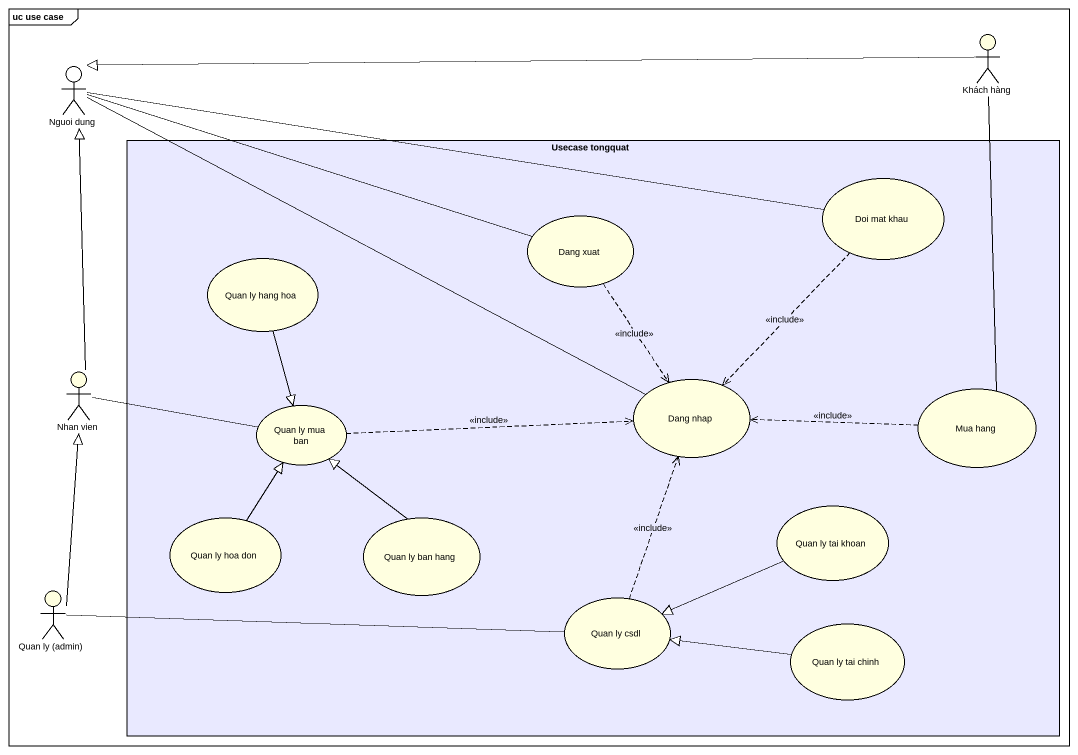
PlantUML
@startuml
mainframe uc use case
actor "Khách hàng" as Khách_hàng #FFFFE0
actor "Nguoi dung" as Nguoi_dung
rectangle "Usecase tongquat" as Usecase_tongquat #E9E9FF {
  usecase "Doi mat khau" as Doi_mat_khau #FFFFE0
  usecase "Dang xuat" as Dang_xuat #FFFFE0
  usecase "Quan ly hang hoa" as Quan_ly_hang_hoa #FFFFE0
  usecase "Dang nhap" as Dang_nhap #FFFFE0
  usecase "Quan ly mua ban" as Quan_ly_mua_ban #FFFFE0
  usecase "Mua hang" as Mua_hang #FFFFE0
  usecase "Quan ly hoa don" as Quan_ly_hoa_don #FFFFE0
  usecase "Quan ly ban hang" as Quan_ly_ban_hang #FFFFE0
  usecase "Quan ly tai khoan" as Quan_ly_tai_khoan #FFFFE0
  usecase "Quan ly csdl" as Quan_ly_csdl #FFFFE0
  usecase "Quan ly tai chinh" as Quan_ly_tai_chinh #FFFFE0
}
actor "Nhan vien" as Nhan_vien #FFFFE0
actor "Quan ly (admin)" as Quan_ly_admin #FFFFE0
Khách_hàng -left-|> Nguoi_dung
Khách_hàng -- Mua_hang
Nguoi_dung -right- Doi_mat_khau
Nguoi_dung -right- Dang_xuat
Nguoi_dung -right- Dang_nhap
Doi_mat_khau ..> Dang_nhap : <<include>>
Dang_xuat ..> Dang_nhap : <<include>>
Quan_ly_hang_hoa --|> Quan_ly_mua_ban
Nhan_vien -up-|> Nguoi_dung
Quan_ly_mua_ban -left- Nhan_vien
Quan_ly_mua_ban .right.> Dang_nhap : <<include>>
Mua_hang .left.> Dang_nhap : <<include>>
Quan_ly_hoa_don -up-|> Quan_ly_mua_ban
Quan_ly_ban_hang -up-|> Quan_ly_mua_ban
Quan_ly_tai_khoan -left-|> Quan_ly_csdl
Quan_ly_admin -up-|> Nhan_vien
Quan_ly_admin -right- Quan_ly_csdl
Quan_ly_csdl .up.> Dang_nhap : <<include>>
Quan_ly_tai_chinh -left-|> Quan_ly_csdl
@enduml
